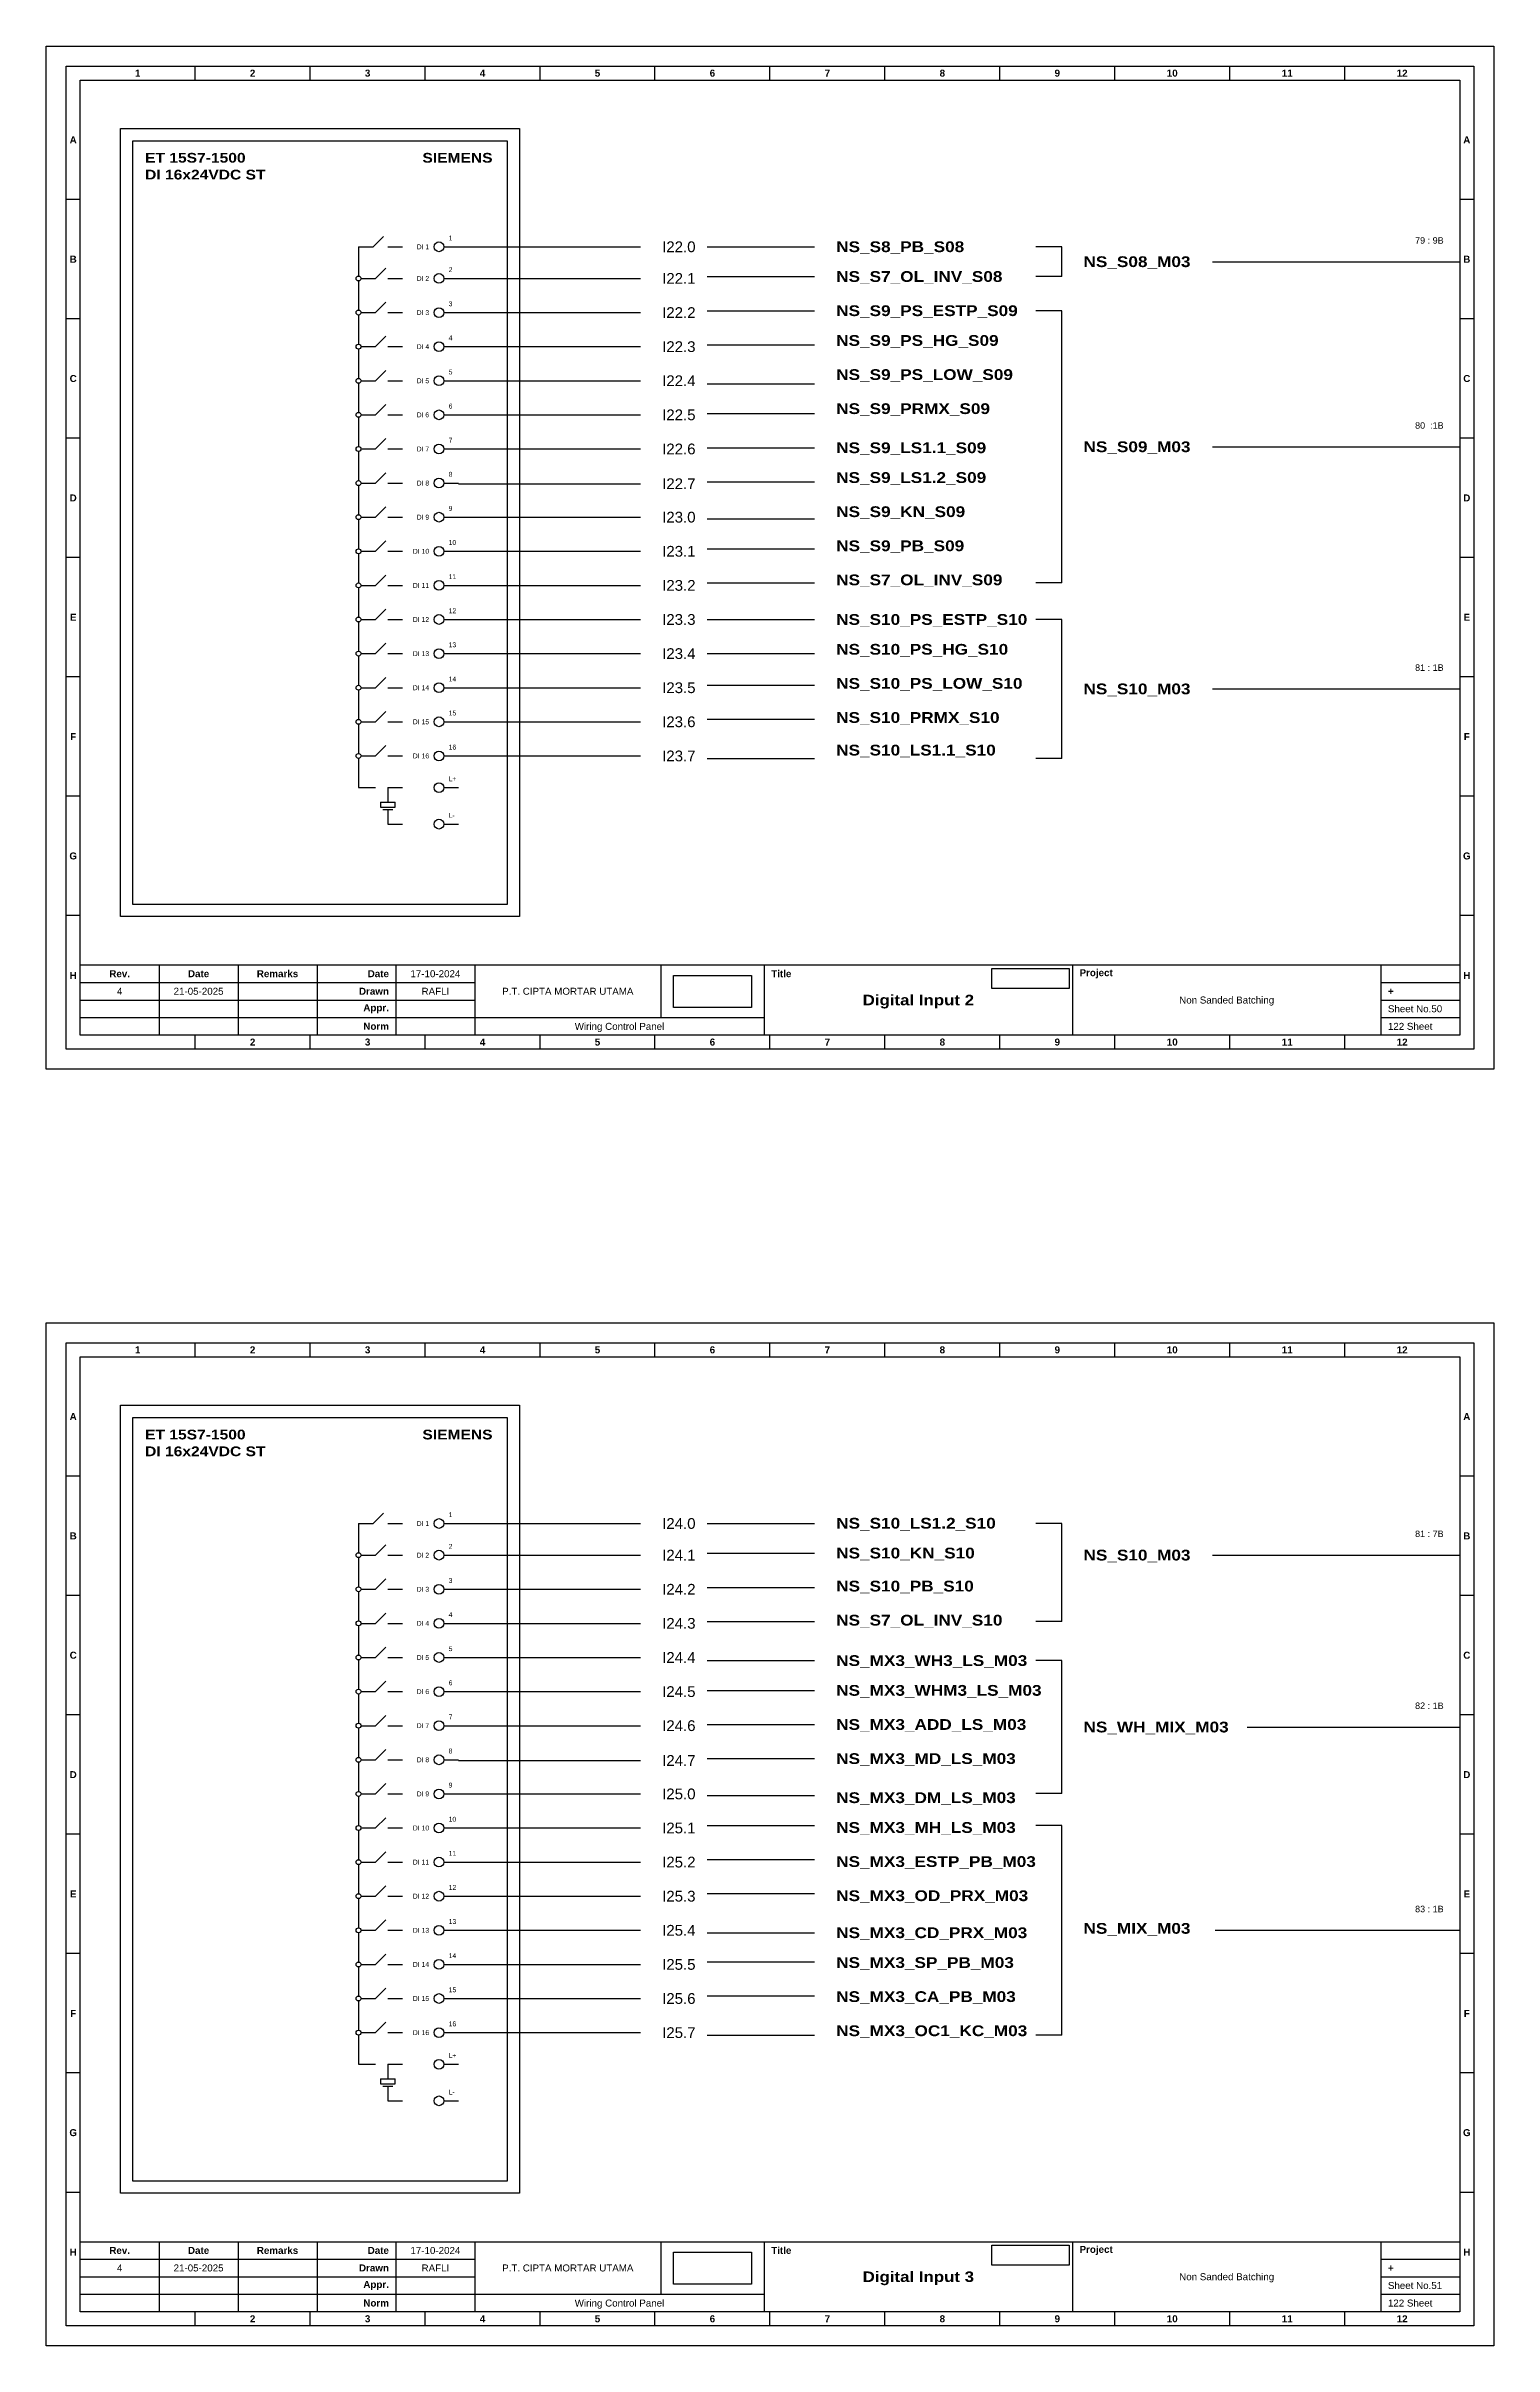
# Model space of a CAD drawing. Header units: centimetres. Extents: x 960 to 2473, y 652 to 2370.
# Drawn here: x 960.8 to 1230.1, y 1602.8 to 2030.8 of the extents above; entities that cross this region are included whole.
import ezdxf
from ezdxf.enums import TextEntityAlignment as Align

# ---------------------------------------------------------------- set-up
doc = ezdxf.new("R2010")
doc.units = ezdxf.units.CM
doc.header["$MEASUREMENT"] = 0
doc.styles.add('Bold', font='ariblk.ttf', dxfattribs={"height": 25.4})
doc.styles.get("Standard").update_dxf_attribs({"font": 'arial.ttf'})
picture_1 = doc.add_image_def('image1.png', size_in_pixel=(2048, 847))
picture_2 = doc.add_image_def('image2.png', size_in_pixel=(2092, 542))

# ---------------------------------------------------------------- blocks, each defined once
blk = doc.blocks.new('KOP MU PROJECT')
at = {"color": 6, "ltscale": 50}
for p, q in [((27.74, 184.05), (27.74, 186.66)), ((49.13, 184.05), (49.13, 186.66)), ((70.51, 184.05), (70.51, 186.66)), ((91.89, 184.05), (91.89, 186.66)), ((113.27, 184.05), (113.27, 186.66)), ((134.66, 184.05), (134.66, 186.66)), ((156.04, 184.05), (156.04, 186.66)), ((177.42, 184.05), (177.42, 186.66)), ((198.8, 184.05), (198.8, 186.66)), ((220.19, 184.05), (220.19, 186.66)), ((241.57, 184.05), (241.57, 186.66)), ((6.36, 161.84), (3.75, 161.84)), ((265.59, 161.84), (262.98, 161.84)), ((6.36, 139.63), (3.75, 139.63)), ((265.59, 139.63), (262.98, 139.63)), ((6.36, 117.42), (3.75, 117.42)), ((265.59, 117.42), (262.98, 117.42)), ((6.36, 95.22), (3.75, 95.22)), ((265.59, 95.22), (262.98, 95.22)), ((6.36, 73.01), (3.75, 73.01)), ((265.59, 73.01), (262.98, 73.01)), ((6.36, 50.8), (3.75, 50.8)), ((265.59, 50.8), (262.98, 50.8)), ((6.36, 28.59), (3.75, 28.59)), ((265.59, 28.59), (262.98, 28.59)), ((27.74, 3.75), (27.74, 6.36)), ((49.13, 3.75), (49.13, 6.36)), ((70.51, 3.75), (70.51, 6.36)), ((91.89, 3.75), (91.89, 6.36)), ((113.27, 3.75), (113.27, 6.36)), ((134.66, 3.75), (134.66, 6.36)), ((156.04, 3.75), (156.04, 6.36)), ((177.42, 3.75), (177.42, 6.36)), ((198.8, 3.75), (198.8, 6.36)), ((220.19, 3.75), (220.19, 6.36)), ((241.57, 3.75), (241.57, 6.36))]:
    blk.add_line(p, q, dxfattribs=at)
at = {"ltscale": 50}
for p, q in [((6.36, 19.41), (262.98, 19.41)), ((21.04, 19.41), (21.04, 6.36)), ((35.72, 19.41), (35.72, 6.36)), ((50.41, 19.41), (50.41, 6.36)), ((65.09, 19.41), (65.09, 6.36)), ((79.77, 19.41), (79.77, 6.36)), ((114.35, 19.41), (114.35, 9.62)), ((133.6, 19.41), (133.6, 6.36)), ((190.95, 19.41), (190.95, 6.36)), ((248.3, 19.41), (248.3, 6.36)), ((6.36, 16.15), (79.77, 16.15)), ((6.36, 12.89), (79.77, 12.89)), ((248.3, 16.15), (262.98, 16.15)), ((248.3, 12.89), (262.98, 12.89)), ((6.36, 9.62), (133.6, 9.62)), ((248.3, 9.62), (262.98, 9.62))]:
    blk.add_line(p, q, dxfattribs=at)
at = {"color": 1, "ltscale": 50}
blk.add_lwpolyline([(269.34, 0), (0, 0), (0, 190.41), (269.34, 190.41)], close=True, dxfattribs=at)
at = {"color": 6, "ltscale": 50}
for points in [[(265.59, 3.75), (3.75, 3.75), (3.75, 186.66), (265.59, 186.66)], [(262.98, 6.36), (6.36, 6.36), (6.36, 184.05), (262.98, 184.05)]]:
    blk.add_lwpolyline(points, close=True, dxfattribs=at)
at = {"ltscale": 50, "char_height": 1.305, "attachment_point": 4}
for s, width, heights, insert in [('\\pxqc;{\\fArial|b1|i0|c0|p34;1}', 21.3825, [2.51], (6.36, 185.36)), ('\\pxqc;{\\fArial|b1|i0|c0|p34;2}', 21.3825, [2.51], (27.74, 185.36)), ('\\pxqc;{\\fArial|b1|i0|c0|p34;3}', 21.3825, [2.51], (49.13, 185.36)), ('\\pxqc;{\\fArial|b1|i0|c0|p34;4}', 21.3825, [2.51], (70.51, 185.36)), ('\\pxqc;{\\fArial|b1|i0|c0|p34;5}', 21.3825, [2.51], (91.89, 185.36)), ('\\pxqc;{\\fArial|b1|i0|c0|p34;6}', 21.3825, [2.51], (113.27, 185.36)), ('\\pxqc;{\\fArial|b1|i0|c0|p34;7}', 21.3825, [2.51], (134.66, 185.36)), ('\\pxqc;{\\fArial|b1|i0|c0|p34;8}', 21.3825, [2.51], (156.04, 185.36)), ('\\pxqc;{\\fArial|b1|i0|c0|p34;9}', 21.3825, [2.51], (177.42, 185.36)), ('\\pxqc;{\\fArial|b1|i0|c0|p34;10}', 21.3825, [2.51], (198.8, 185.36)), ('\\pxqc;{\\fArial|b1|i0|c0|p34;11}', 21.3825, [2.51], (220.19, 185.36)), ('\\pxqc;{\\fArial|b1|i0|c0|p34;12}', 21.3825, [2.51], (241.57, 185.36)), ('\\pxqc;{\\fArial|b1|i0|c0|p34;A}', 2.61, [2.51], (3.75, 172.95)), ('\\pxqc;{\\fArial|b1|i0|c0|p34;A}', 2.61, [2.51], (262.98, 172.95)), ('\\pxqc;{\\fArial|b1|i0|c0|p34;B}', 2.61, [2.51], (3.75, 150.74)), ('\\pxqc;{\\fArial|b1|i0|c0|p34;B}', 2.61, [2.51], (262.98, 150.74)), ('\\pxqc;{\\fArial|b1|i0|c0|p34;C}', 2.61, [2.51], (3.75, 128.53)), ('\\pxqc;{\\fArial|b1|i0|c0|p34;C}', 2.61, [2.51], (262.98, 128.53)), ('\\pxqc;{\\fArial|b1|i0|c0|p34;D}', 2.61, [2.51], (3.75, 106.32)), ('\\pxqc;{\\fArial|b1|i0|c0|p34;D}', 2.61, [2.51], (262.98, 106.32)), ('\\pxqc;{\\fArial|b1|i0|c0|p34;E}', 2.61, [2.51], (3.75, 84.11)), ('\\pxqc;{\\fArial|b1|i0|c0|p34;E}', 2.61, [2.51], (262.98, 84.11)), ('\\pxqc;{\\fArial|b1|i0|c0|p34;F}', 2.61, [2.51], (3.75, 61.9)), ('\\pxqc;{\\fArial|b1|i0|c0|p34;F}', 2.61, [2.51], (262.98, 61.9)), ('\\pxqc;{\\fArial|b1|i0|c0|p34;G}', 2.61, [2.51], (3.75, 39.69)), ('\\pxqc;{\\fArial|b1|i0|c0|p34;G}', 2.61, [2.51], (262.98, 39.69)), ('\\pxqc;{\\fArial|b1|i0|c0|p34;H}', 2.61, [2.51], (3.75, 17.47)), ('\\pxqc;{\\fArial|b1|i0|c0|p34;Rev.}', 14.6811, [2.88], (6.36, 17.78)), ('\\pxqc;{\\fArial|b1|i0|c0|p34;Date}', 14.6811, [2.88], (21.04, 17.78)), ('\\pxqc;{\\fArial|b1|i0|c0|p34;Remarks}', 14.6811, [2.88], (35.72, 17.78)), ('\\pxqr;{\\fArial|b1|i0|c0|p34;Date}', 13.3761, [2.88], (50.41, 17.78)), ('\\pxql;{\\fArial|b1|i0|c0|p34;Title}', 50.2419, [2.88], (134.9, 17.78)), ('\\pxql;{\\fArial|b1|i0|c0|p34;Project}', 50.2419, [2.88], (192.25, 17.78)), ('\\pxqc;{\\fArial|b1|i0|c0|p34;H}', 2.61, [2.51], (262.98, 17.47)), ('\\pxqr;{\\fArial|b1|i0|c0|p34;Drawn}', 13.3761, [2.88], (50.41, 14.52)), ('\\pxql;{\\fArial|b1|i0|c0|p34;+}', 14.6811, [2.88], (249.61, 14.52)), ('\\pxqr;{\\fArial|b1|i0|c0|p34;Appr.}', 13.3761, [2.88], (50.41, 11.26)), ('\\pxqr;{\\fArial|b1|i0|c0|p34;Norm}', 13.3761, [2.88], (50.41, 7.99)), ('\\pxqc;{\\fArial|b1|i0|c0|p34;2}', 21.3825, [2.51], (27.74, 5.06)), ('\\pxqc;{\\fArial|b1|i0|c0|p34;3}', 21.3825, [2.51], (49.13, 5.06)), ('\\pxqc;{\\fArial|b1|i0|c0|p34;4}', 21.3825, [2.51], (70.51, 5.06)), ('\\pxqc;{\\fArial|b1|i0|c0|p34;5}', 21.3825, [2.51], (91.89, 5.06)), ('\\pxqc;{\\fArial|b1|i0|c0|p34;6}', 21.3825, [2.51], (113.27, 5.06)), ('\\pxqc;{\\fArial|b1|i0|c0|p34;7}', 21.3825, [2.51], (134.66, 5.06)), ('\\pxqc;{\\fArial|b1|i0|c0|p34;8}', 21.3825, [2.51], (156.04, 5.06)), ('\\pxqc;{\\fArial|b1|i0|c0|p34;9}', 21.3825, [2.51], (177.42, 5.06)), ('\\pxqc;{\\fArial|b1|i0|c0|p34;10}', 21.3825, [2.51], (198.8, 5.06)), ('\\pxqc;{\\fArial|b1|i0|c0|p34;11}', 21.3825, [2.51], (220.19, 5.06)), ('\\pxqc;{\\fArial|b1|i0|c0|p34;12}', 21.3825, [2.51], (241.57, 5.06))]:
    blk.add_mtext_dynamic_manual_height_columns(s, width=width, gutter_width=0.0326, heights=heights, dxfattribs=dict(at, insert=insert))
at = {"ltscale": 50}
for tag, p in [('DATECREATED', (72.43, 17.78)), ('REV', (13.7, 14.52)), ('REVDATE', (28.38, 14.52)), ('REMARKS', (43.06, 14.52)), ('DRAWN', (72.43, 14.52)), ('COMPANY', (97.06, 14.52)), ('PROJECT', (219.62, 12.89)), ('NORM', (72.43, 7.99)), ('APPR', (72.43, 11.26)), ('DRAWINGCATEGORY', (106.68, 7.99)), ('DESCRIPTION', (162.27, 10.03))]:
    blk.add_attdef(tag, text='', height=1.3, dxfattribs=at).set_placement(p, align=Align.MIDDLE_CENTER)
at = {"ltscale": 50, "style": 'Bold'}
blk.add_attdef('TITLE', text='', height=1.96, dxfattribs=at).set_placement((162.27, 12.89), align=Align.MIDDLE_CENTER)
at = {"ltscale": 50}
for tag, p in [('TOTALSHEET', (249.61, 7.99)), ('SHEETNUMBER', (249.61, 11.26))]:
    blk.add_attdef(tag, text='', height=1.3, dxfattribs=at).set_placement(p, align=Align.MIDDLE_LEFT)
image = blk.add_image(picture_1, insert=(116.72, 11.48), size_in_units=(14.5, 6), dxfattribs=at)
image.dxf.flags = 15
image = blk.add_image(picture_2, insert=(175.94, 15.04), size_in_units=(14.36, 3.72), dxfattribs=at)
image.dxf.flags = 15

msp = doc.modelspace()

# ---------------------------------------------------------------- linework, layer by layer
at = {"ltscale": 50}
for p, q in [((1021.62, 1993.39), (1023.54, 1995.32)), ((1018.9, 1993.39), (1021.62, 1993.39)), ((1018.9, 1993.39), (1018.9, 1987.95)), ((1024.34, 1993.39), (1027.06, 1993.39)), ((1018.9, 1987.05), (1018.9, 1981.61)), ((1019.35, 1987.5), (1022.07, 1987.5)), ((1022.07, 1987.5), (1024, 1989.42)), ((1024.34, 1987.5), (1027.06, 1987.5)), ((1022.07, 1981.15), (1024, 1983.08)), ((1018.9, 1980.7), (1018.9, 1975.26)), ((1019.35, 1981.15), (1022.07, 1981.15)), ((1024.34, 1981.15), (1027.06, 1981.15)), ((1018.9, 1974.35), (1018.9, 1968.92)), ((1019.35, 1974.81), (1022.07, 1974.81)), ((1022.07, 1974.81), (1024, 1976.73)), ((1024.34, 1974.81), (1027.06, 1974.81)), ((1022.07, 1968.46), (1024, 1970.39)), ((1018.9, 1968.01), (1018.9, 1962.57)), ((1019.35, 1968.46), (1022.07, 1968.46)), ((1024.34, 1968.46), (1027.06, 1968.46)), ((1018.9, 1961.66), (1018.9, 1956.22)), ((1019.35, 1962.12), (1022.07, 1962.12)), ((1022.07, 1962.12), (1024, 1964.04)), ((1024.34, 1962.12), (1027.06, 1962.12)), ((1022.07, 1955.77), (1024, 1957.69)), ((1018.9, 1955.32), (1018.9, 1949.88)), ((1019.35, 1955.77), (1022.07, 1955.77)), ((1024.34, 1955.77), (1027.06, 1955.77)), ((1018.9, 1948.97), (1018.9, 1943.53)), ((1019.35, 1949.42), (1022.07, 1949.42)), ((1022.07, 1949.42), (1024, 1951.35)), ((1024.34, 1949.42), (1027.06, 1949.42)), ((1019.35, 1943.08), (1022.07, 1943.08)), ((1022.07, 1943.08), (1024, 1945)), ((1024.34, 1943.08), (1027.06, 1943.08)), ((1018.9, 1942.62), (1018.9, 1937.18)), ((1018.9, 1936.28), (1018.9, 1930.84)), ((1019.35, 1936.73), (1022.07, 1936.73)), ((1022.07, 1936.73), (1024, 1938.65)), ((1024.34, 1936.73), (1027.06, 1936.73)), ((1019.35, 1930.38), (1022.07, 1930.38)), ((1022.07, 1930.38), (1024, 1932.31)), ((1024.34, 1930.38), (1027.06, 1930.38)), ((1018.9, 1929.93), (1018.9, 1924.49)), ((1022.07, 1924.04), (1024, 1925.96)), ((1018.9, 1923.58), (1018.9, 1918.14)), ((1019.35, 1924.04), (1022.07, 1924.04)), ((1024.34, 1924.04), (1027.06, 1924.04)), ((1019.35, 1917.69), (1022.07, 1917.69)), ((1022.07, 1917.69), (1024, 1919.61)), ((1024.34, 1917.69), (1027.06, 1917.69)), ((1018.9, 1917.24), (1018.9, 1911.8)), ((1022.07, 1911.34), (1024, 1913.27)), ((1018.9, 1910.89), (1018.9, 1905.45)), ((1019.35, 1911.34), (1022.07, 1911.34)), ((1024.34, 1911.34), (1027.06, 1911.34)), ((1018.9, 1904.55), (1018.9, 1899.11)), ((1019.35, 1905), (1022.07, 1905)), ((1022.07, 1905), (1024, 1906.92)), ((1024.34, 1905), (1027.06, 1905)), ((1022.07, 1898.65), (1024, 1900.58)), ((1018.9, 1898.2), (1018.9, 1892.76)), ((1019.35, 1898.65), (1022.07, 1898.65)), ((1024.34, 1898.65), (1027.06, 1898.65)), ((1018.9, 1892.76), (1022.07, 1892.76)), ((1024.34, 1892.76), (1027.06, 1892.76)), ((1024.34, 1892.76), (1024.34, 1890.04)), ((1022.98, 1890.04), (1025.7, 1890.04)), ((1022.98, 1890.04), (1022.98, 1889.14)), ((1022.98, 1889.14), (1025.7, 1889.14)), ((1023.43, 1888.68), (1025.25, 1888.68)), ((1024.34, 1888.68), (1024.34, 1885.96)), ((1025.7, 1889.14), (1025.7, 1890.04)), ((1024.34, 1885.96), (1027.06, 1885.96)), ((1018.9, 1755.82), (1021.62, 1755.82)), ((1018.9, 1755.82), (1018.9, 1750.38)), ((1021.62, 1755.82), (1023.54, 1757.74)), ((1024.34, 1755.82), (1027.06, 1755.82)), ((1022.07, 1749.93), (1024, 1751.85)), ((1018.9, 1749.48), (1018.9, 1744.04)), ((1019.35, 1749.93), (1022.07, 1749.93)), ((1024.34, 1749.93), (1027.06, 1749.93)), ((1018.9, 1743.13), (1018.9, 1737.69)), ((1019.35, 1743.58), (1022.07, 1743.58)), ((1022.07, 1743.58), (1024, 1745.51)), ((1024.34, 1743.58), (1027.06, 1743.58)), ((1022.07, 1737.24), (1024, 1739.16)), ((1018.9, 1736.78), (1018.9, 1731.34)), ((1019.35, 1737.24), (1022.07, 1737.24)), ((1024.34, 1737.24), (1027.06, 1737.24)), ((1018.9, 1730.44), (1018.9, 1725)), ((1019.35, 1730.89), (1022.07, 1730.89)), ((1022.07, 1730.89), (1024, 1732.81)), ((1024.34, 1730.89), (1027.06, 1730.89)), ((1022.07, 1724.54), (1024, 1726.47)), ((1018.9, 1724.09), (1018.9, 1718.65)), ((1019.35, 1724.54), (1022.07, 1724.54)), ((1024.34, 1724.54), (1027.06, 1724.54)), ((1018.9, 1717.74), (1018.9, 1712.3)), ((1019.35, 1718.2), (1022.07, 1718.2)), ((1022.07, 1718.2), (1024, 1720.12)), ((1024.34, 1718.2), (1027.06, 1718.2)), ((1022.07, 1711.85), (1024, 1713.77)), ((1018.9, 1711.4), (1018.9, 1705.96)), ((1019.35, 1711.85), (1022.07, 1711.85)), ((1024.34, 1711.85), (1027.06, 1711.85)), ((1018.9, 1705.05), (1018.9, 1699.61)), ((1019.35, 1705.5), (1022.07, 1705.5)), ((1022.07, 1705.5), (1024, 1707.43)), ((1024.34, 1705.5), (1027.06, 1705.5)), ((1019.35, 1699.16), (1022.07, 1699.16)), ((1022.07, 1699.16), (1024, 1701.08)), ((1024.34, 1699.16), (1027.06, 1699.16)), ((1018.9, 1698.7), (1018.9, 1693.27)), ((1018.9, 1692.36), (1018.9, 1686.92)), ((1019.35, 1692.81), (1022.07, 1692.81)), ((1022.07, 1692.81), (1024, 1694.73)), ((1024.34, 1692.81), (1027.06, 1692.81)), ((1019.35, 1686.47), (1022.07, 1686.47)), ((1022.07, 1686.47), (1024, 1688.39)), ((1024.34, 1686.47), (1027.06, 1686.47)), ((1018.9, 1686.01), (1018.9, 1680.57)), ((1022.07, 1680.12), (1024, 1682.04)), ((1018.9, 1679.67), (1018.9, 1674.23)), ((1019.35, 1680.12), (1022.07, 1680.12)), ((1024.34, 1680.12), (1027.06, 1680.12)), ((1019.35, 1673.77), (1022.07, 1673.77)), ((1022.07, 1673.77), (1024, 1675.7)), ((1024.34, 1673.77), (1027.06, 1673.77)), ((1018.9, 1673.32), (1018.9, 1667.88)), ((1022.07, 1667.43), (1024, 1669.35)), ((1018.9, 1666.97), (1018.9, 1661.53)), ((1019.35, 1667.43), (1022.07, 1667.43)), ((1024.34, 1667.43), (1027.06, 1667.43)), ((1018.9, 1660.63), (1018.9, 1655.19)), ((1019.35, 1661.08), (1022.07, 1661.08)), ((1022.07, 1661.08), (1024, 1663)), ((1024.34, 1661.08), (1027.06, 1661.08)), ((1018.9, 1655.19), (1022.07, 1655.19)), ((1022.98, 1652.47), (1025.7, 1652.47)), ((1022.98, 1652.47), (1022.98, 1651.57)), ((1024.34, 1655.19), (1027.06, 1655.19)), ((1024.34, 1655.19), (1024.34, 1652.47)), ((1025.7, 1651.57), (1025.7, 1652.47)), ((1022.98, 1651.57), (1025.7, 1651.57)), ((1023.43, 1651.11), (1025.25, 1651.11)), ((1024.34, 1651.11), (1024.34, 1648.39)), ((1024.34, 1648.39), (1027.06, 1648.39))]:
    msp.add_line(p, q, dxfattribs=at)
at = {"color": 6, "ltscale": 50}
for p, q in [((1034.75, 1993.39), (1037.47, 1993.39)), ((1034.75, 1987.5), (1037.47, 1987.5)), ((1034.75, 1981.15), (1037.47, 1981.15)), ((1034.75, 1974.81), (1037.47, 1974.81)), ((1034.75, 1968.46), (1037.47, 1968.46)), ((1034.75, 1962.12), (1037.47, 1962.12)), ((1034.75, 1955.77), (1037.47, 1955.77)), ((1034.75, 1949.42), (1037.47, 1949.42)), ((1034.75, 1943.08), (1037.47, 1943.08)), ((1034.75, 1936.73), (1037.47, 1936.73)), ((1034.75, 1930.38), (1037.47, 1930.38)), ((1034.75, 1924.04), (1037.47, 1924.04)), ((1034.75, 1917.69), (1037.47, 1917.69)), ((1034.75, 1911.34), (1037.47, 1911.34)), ((1034.75, 1905), (1037.47, 1905)), ((1034.75, 1898.65), (1037.47, 1898.65)), ((1034.75, 1892.76), (1037.47, 1892.76)), ((1034.75, 1885.96), (1037.47, 1885.96)), ((1034.75, 1755.82), (1037.47, 1755.82)), ((1034.75, 1749.93), (1037.47, 1749.93)), ((1034.75, 1743.58), (1037.47, 1743.58)), ((1034.75, 1737.24), (1037.47, 1737.24)), ((1034.75, 1730.89), (1037.47, 1730.89)), ((1034.75, 1724.54), (1037.47, 1724.54)), ((1034.75, 1718.2), (1037.47, 1718.2)), ((1034.75, 1711.85), (1037.47, 1711.85)), ((1034.75, 1705.5), (1037.47, 1705.5)), ((1034.75, 1699.16), (1037.47, 1699.16)), ((1034.75, 1692.81), (1037.47, 1692.81)), ((1034.75, 1686.47), (1037.47, 1686.47)), ((1034.75, 1680.12), (1037.47, 1680.12)), ((1034.75, 1673.77), (1037.47, 1673.77)), ((1034.75, 1667.43), (1037.47, 1667.43)), ((1034.75, 1661.08), (1037.47, 1661.08)), ((1034.75, 1655.19), (1037.47, 1655.19)), ((1034.75, 1648.39), (1037.47, 1648.39))]:
    msp.add_line(p, q, dxfattribs=at)
at = {"color": 146, "ltscale": 50, "true_color": 0x105689}
for p, q in [((1037.47, 1993.39), (1071.37, 1993.39)), ((1083.74, 1993.39), (1103.74, 1993.39)), ((1149.74, 1993.39), (1144.87, 1993.39)), ((1149.74, 1987.85), (1149.74, 1993.39)), ((1177.74, 1990.62), (1223.74, 1990.62)), ((1037.47, 1987.5), (1071.37, 1987.5)), ((1083.74, 1987.85), (1103.74, 1987.85)), ((1149.74, 1987.85), (1144.87, 1987.85)), ((1037.47, 1981.15), (1071.37, 1981.15)), ((1083.74, 1981.5), (1103.74, 1981.5)), ((1149.74, 1981.5), (1144.87, 1981.5)), ((1149.74, 1930.86), (1149.74, 1981.5)), ((1037.47, 1974.81), (1071.37, 1974.81)), ((1083.74, 1975.16), (1103.74, 1975.16)), ((1037.47, 1968.46), (1071.37, 1968.46)), ((1083.74, 1967.88), (1103.74, 1967.88)), ((1037.47, 1962.12), (1071.37, 1962.12)), ((1083.74, 1962.34), (1103.74, 1962.34)), ((1083.74, 1955.99), (1103.74, 1955.99)), ((1177.74, 1956.18), (1223.74, 1956.18)), ((1037.47, 1955.77), (1071.37, 1955.77)), ((1037.47, 1949.3), (1071.37, 1949.3)), ((1083.74, 1949.65), (1103.74, 1949.65)), ((1037.47, 1943.08), (1071.37, 1943.08)), ((1083.74, 1942.75), (1103.74, 1942.75)), ((1037.47, 1936.73), (1071.37, 1936.73)), ((1083.74, 1937.21), (1103.74, 1937.21)), ((1037.47, 1930.38), (1071.37, 1930.38)), ((1083.74, 1930.86), (1103.74, 1930.86)), ((1149.74, 1930.86), (1144.87, 1930.86)), ((1037.47, 1924.04), (1071.37, 1924.04)), ((1083.74, 1924.04), (1103.74, 1924.04)), ((1149.74, 1924.04), (1144.87, 1924.04)), ((1149.74, 1898.2), (1149.74, 1924.04)), ((1037.47, 1917.69), (1071.37, 1917.69)), ((1083.74, 1917.69), (1103.74, 1917.69)), ((1037.47, 1911.34), (1071.37, 1911.34)), ((1083.74, 1911.82), (1103.74, 1911.82)), ((1177.74, 1911.12), (1223.74, 1911.12)), ((1037.47, 1905), (1071.37, 1905)), ((1083.74, 1905.47), (1103.74, 1905.47)), ((1037.47, 1898.65), (1071.37, 1898.65)), ((1083.74, 1898.2), (1103.74, 1898.2)), ((1149.74, 1898.2), (1144.87, 1898.2)), ((1037.47, 1755.82), (1071.37, 1755.82)), ((1083.74, 1755.82), (1103.74, 1755.82)), ((1149.74, 1755.82), (1144.87, 1755.82)), ((1149.74, 1737.59), (1149.74, 1755.82)), ((1037.47, 1749.93), (1071.37, 1749.93)), ((1083.74, 1750.28), (1103.74, 1750.28)), ((1177.74, 1749.94), (1223.74, 1749.94)), ((1037.47, 1743.58), (1071.37, 1743.58)), ((1083.74, 1743.93), (1103.74, 1743.93)), ((1037.47, 1737.24), (1071.37, 1737.24)), ((1083.74, 1737.59), (1103.74, 1737.59)), ((1149.74, 1737.59), (1144.87, 1737.59)), ((1037.47, 1730.89), (1071.37, 1730.89)), ((1083.74, 1730.31), (1103.74, 1730.31)), ((1149.74, 1730.31), (1144.87, 1730.31)), ((1149.74, 1705.6), (1149.74, 1730.31)), ((1037.47, 1724.54), (1071.37, 1724.54)), ((1083.74, 1724.77), (1103.74, 1724.77)), ((1037.47, 1718.2), (1071.37, 1718.2)), ((1083.74, 1718.42), (1103.74, 1718.42)), ((1184.22, 1717.95), (1223.74, 1717.95)), ((1083.74, 1712.07), (1103.74, 1712.07)), ((1037.47, 1711.72), (1071.37, 1711.72)), ((1037.47, 1705.5), (1071.37, 1705.5)), ((1083.74, 1705.18), (1103.74, 1705.18)), ((1149.74, 1705.6), (1144.87, 1705.6)), ((1037.47, 1699.16), (1071.37, 1699.16)), ((1083.74, 1699.63), (1103.74, 1699.63)), ((1149.74, 1699.63), (1144.87, 1699.63)), ((1149.74, 1660.63), (1149.74, 1699.63)), ((1037.47, 1692.81), (1071.37, 1692.81)), ((1083.74, 1693.29), (1103.74, 1693.29)), ((1037.47, 1686.47), (1071.37, 1686.47)), ((1083.74, 1686.94), (1103.74, 1686.94)), ((1037.47, 1680.12), (1071.37, 1680.12)), ((1083.74, 1679.67), (1103.74, 1679.67)), ((1178.25, 1680.13), (1223.74, 1680.13)), ((1037.47, 1673.77), (1071.37, 1673.77)), ((1083.74, 1674.25), (1103.74, 1674.25)), ((1037.47, 1667.43), (1071.37, 1667.43)), ((1083.74, 1667.9), (1103.74, 1667.9)), ((1037.47, 1661.08), (1071.37, 1661.08)), ((1083.74, 1660.63), (1103.74, 1660.63)), ((1149.74, 1660.63), (1144.87, 1660.63))]:
    msp.add_line(p, q, dxfattribs=at)
at = {"ltscale": 50}
for points in [[(974.62, 2015.39), (1048.81, 2015.39), (1048.81, 1868.76), (974.62, 1868.76)], [(974.62, 1777.82), (1048.81, 1777.82), (1048.81, 1631.18), (974.62, 1631.18)]]:
    msp.add_lwpolyline(points, close=True, dxfattribs=at)
at = {"color": 6, "linetype": 'Continuous', "ltscale": 50}
msp.add_lwpolyline([(976.89, 2013.12), (1046.54, 2013.12), (1046.54, 1871.02), (976.89, 1871.02)], close=True, dxfattribs=at)
at = {"color": 6, "ltscale": 50}
msp.add_lwpolyline([(976.89, 1775.55), (1046.54, 1775.55), (1046.54, 1633.45), (976.89, 1633.45)], close=True, dxfattribs=at)
at = {"color": 6, "ltscale": 500}
for centre in [(1033.85, 1993.39), (1033.85, 1987.5), (1033.85, 1981.15), (1033.85, 1974.81), (1033.85, 1968.46), (1033.85, 1962.12), (1033.85, 1955.77), (1033.85, 1949.42), (1033.85, 1943.08), (1033.85, 1936.73), (1033.85, 1930.38), (1033.85, 1924.04), (1033.85, 1917.69), (1033.85, 1911.34), (1033.85, 1905), (1033.85, 1898.65), (1033.85, 1892.76), (1033.85, 1885.96), (1033.85, 1755.82), (1033.85, 1749.93), (1033.85, 1743.58), (1033.85, 1737.24), (1033.85, 1730.89), (1033.85, 1724.54), (1033.85, 1718.2), (1033.85, 1711.85), (1033.85, 1705.5), (1033.85, 1699.16), (1033.85, 1692.81), (1033.85, 1686.47), (1033.85, 1680.12), (1033.85, 1673.77), (1033.85, 1667.43), (1033.85, 1661.08), (1033.85, 1655.19), (1033.85, 1648.39)]:
    msp.add_circle(centre, 0.907, dxfattribs=at)
at = {"ltscale": 500}
for centre in [(1018.9, 1987.5), (1018.9, 1981.15), (1018.9, 1974.81), (1018.9, 1968.46), (1018.9, 1962.12), (1018.9, 1955.77), (1018.9, 1949.42), (1018.9, 1943.08), (1018.9, 1936.73), (1018.9, 1930.38), (1018.9, 1924.04), (1018.9, 1917.69), (1018.9, 1911.34), (1018.9, 1905), (1018.9, 1898.65), (1018.9, 1749.93), (1018.9, 1743.58), (1018.9, 1737.24), (1018.9, 1730.89), (1018.9, 1724.54), (1018.9, 1718.2), (1018.9, 1711.85), (1018.9, 1705.5), (1018.9, 1699.16), (1018.9, 1692.81), (1018.9, 1686.47), (1018.9, 1680.12), (1018.9, 1673.77), (1018.9, 1667.43), (1018.9, 1661.08)]:
    msp.add_circle(centre, 0.453, dxfattribs=at)

# ---------------------------------------------------------------- block references
for p, values in [((960.76, 1840.34), {'TITLE': 'Digital Input 2', 'PROJECT': 'Non Sanded Batching', 'COMPANY': 'P.T. CIPTA MORTAR UTAMA', 'DRAWINGCATEGORY': 'Wiring Control Panel', 'DRAWN': 'RAFLI', 'DATECREATED': '17-10-2024', 'REVDATE': '21-05-2025', 'REV': '4', 'SHEETNUMBER': 'Sheet No.50', 'TOTALSHEET': '122 Sheet'}), ((960.76, 1602.77), {'TITLE': 'Digital Input 3', 'PROJECT': 'Non Sanded Batching', 'COMPANY': 'P.T. CIPTA MORTAR UTAMA', 'DRAWINGCATEGORY': 'Wiring Control Panel', 'DRAWN': 'RAFLI', 'DATECREATED': '17-10-2024', 'REVDATE': '21-05-2025', 'REV': '4', 'SHEETNUMBER': 'Sheet No.51', 'TOTALSHEET': '122 Sheet'})]:
    msp.add_blockref('KOP MU PROJECT', p).add_auto_attribs(values)

# ---------------------------------------------------------------- texts
at = {"ltscale": 500, "style": 'Bold'}
for s, p in [('ET 15S7-1500', (979.19, 2010.86)), ('DI 16x24VDC ST', (979.19, 2007.73)), ('ET 15S7-1500', (979.19, 1773.28)), ('DI 16x24VDC ST', (979.19, 1770.16))]:
    msp.add_text(s, height=1.8132, dxfattribs=at).set_placement(p, align=Align.TOP_LEFT)
for p in [(1043.82, 2010.86), (1043.82, 1773.28)]:
    msp.add_text('SIEMENS', height=1.813, dxfattribs=at).set_placement(p, align=Align.TOP_RIGHT)
at = {"ltscale": 500}
for s, p in [('1', (1035.66, 1994.3)), ('2', (1035.66, 1988.41)), ('3', (1035.66, 1982.06)), ('4', (1035.66, 1975.71)), ('5', (1035.66, 1969.37)), ('6', (1035.66, 1963.02)), ('7', (1035.66, 1956.68)), ('8', (1035.66, 1950.33)), ('9', (1035.66, 1943.98)), ('10', (1035.66, 1937.64)), ('11', (1035.66, 1931.29)), ('12', (1035.66, 1924.94)), ('13', (1035.66, 1918.6)), ('14', (1035.66, 1912.25)), ('15', (1035.66, 1905.91)), ('16', (1035.66, 1899.56)), ('L+', (1035.66, 1893.67)), ('L-', (1035.66, 1886.87)), ('1', (1035.66, 1756.73)), ('2', (1035.66, 1750.84)), ('3', (1035.66, 1744.49)), ('4', (1035.66, 1738.14)), ('5', (1035.66, 1731.8)), ('6', (1035.66, 1725.45)), ('7', (1035.66, 1719.1)), ('8', (1035.66, 1712.76)), ('9', (1035.66, 1706.41)), ('10', (1035.66, 1700.06)), ('11', (1035.66, 1693.72)), ('12', (1035.66, 1687.37)), ('13', (1035.66, 1681.03)), ('14', (1035.66, 1674.68)), ('15', (1035.66, 1668.33)), ('16', (1035.66, 1661.99)), ('L+', (1035.66, 1656.09)), ('L-', (1035.66, 1649.29))]:
    msp.add_text(s, height=0.907, dxfattribs=at).set_placement(p, align=Align.BOTTOM_LEFT)
for s, p in [('I22.0', (1075.37, 1993.39)), ('I22.1', (1075.37, 1987.5)), ('I22.2', (1075.37, 1981.15)), ('I22.3', (1075.37, 1974.81)), ('I22.4', (1075.37, 1968.46)), ('I22.5', (1075.37, 1962.12)), ('I22.6', (1075.37, 1955.77)), ('I22.7', (1075.37, 1949.3)), ('I23.0', (1075.37, 1943.08)), ('I23.1', (1075.37, 1936.73)), ('I23.2', (1075.37, 1930.38)), ('I23.3', (1075.37, 1924.04)), ('I23.4', (1075.37, 1917.69)), ('I23.5', (1075.37, 1911.34)), ('I23.6', (1075.37, 1905)), ('I23.7', (1075.37, 1898.65)), ('I24.0', (1075.37, 1755.82)), ('I24.1', (1075.37, 1749.93)), ('I24.2', (1075.37, 1743.58)), ('I24.3', (1075.37, 1737.24)), ('I24.4', (1075.37, 1730.89)), ('I24.5', (1075.37, 1724.54)), ('I24.6', (1075.37, 1718.2)), ('I24.7', (1075.37, 1711.72)), ('I25.0', (1075.37, 1705.5)), ('I25.1', (1075.37, 1699.16)), ('I25.2', (1075.37, 1692.81)), ('I25.3', (1075.37, 1686.47)), ('I25.4', (1075.37, 1680.12)), ('I25.5', (1075.37, 1673.77)), ('I25.6', (1075.37, 1667.43)), ('I25.7', (1075.37, 1661.08))]:
    msp.add_text(s, height=2, dxfattribs=at).set_placement(p, align=Align.MIDDLE_LEFT)
at = {"ltscale": 500, "style": 'Bold'}
for s, p in [('NS_S8_PB_S08', (1107.74, 1993.4)), ('NS_S08_M03', (1153.74, 1990.62)), ('NS_S7_OL_INV_S08', (1107.74, 1987.86)), ('NS_S9_PS_ESTP_S09', (1107.74, 1981.5)), ('NS_S9_PS_HG_S09', (1107.74, 1975.96)), ('NS_S9_PS_LOW_S09', (1107.74, 1969.61)), ('NS_S9_PRMX_S09', (1107.74, 1963.27)), ('NS_S9_LS1.1_S09', (1107.74, 1955.99)), ('NS_S09_M03', (1153.74, 1956.18)), ('NS_S9_LS1.2_S09', (1107.74, 1950.45)), ('NS_S9_KN_S09', (1107.74, 1944.1)), ('NS_S9_PB_S09', (1107.74, 1937.75)), ('NS_S7_OL_INV_S09', (1107.74, 1931.41)), ('NS_S10_PS_ESTP_S10', (1107.74, 1924.04)), ('NS_S10_PS_HG_S10', (1107.74, 1918.49)), ('NS_S10_PS_LOW_S10', (1107.74, 1912.15)), ('NS_S10_M03', (1153.74, 1911.12)), ('NS_S10_PRMX_S10', (1107.74, 1905.8)), ('NS_S10_LS1.1_S10', (1107.74, 1899.73)), ('NS_S10_LS1.2_S10', (1107.74, 1755.87)), ('NS_S10_KN_S10', (1107.74, 1750.32)), ('NS_S10_M03', (1153.74, 1749.94)), ('NS_S10_PB_S10', (1107.74, 1744.17)), ('NS_S7_OL_INV_S10', (1107.74, 1737.83)), ('NS_MX3_WH3_LS_M03', (1107.74, 1730.31)), ('NS_MX3_WHM3_LS_M03', (1107.74, 1724.77)), ('NS_MX3_ADD_LS_M03', (1107.74, 1718.42)), ('NS_WH_MIX_M03', (1153.74, 1717.95)), ('NS_MX3_MD_LS_M03', (1107.74, 1712.07)), ('NS_MX3_DM_LS_M03', (1107.74, 1704.8)), ('NS_MX3_MH_LS_M03', (1107.74, 1699.25)), ('NS_MX3_ESTP_PB_M03', (1107.74, 1692.91)), ('NS_MX3_OD_PRX_M03', (1107.74, 1686.56)), ('NS_MX3_CD_PRX_M03', (1107.74, 1679.67)), ('NS_MIX_M03', (1153.74, 1680.48)), ('NS_MX3_SP_PB_M03', (1107.74, 1674.12)), ('NS_MX3_CA_PB_M03', (1107.74, 1667.78)), ('NS_MX3_OC1_KC_M03', (1107.74, 1661.43))]:
    msp.add_text(s, height=2, dxfattribs=at).set_placement(p, align=Align.MIDDLE_LEFT)
at = {"ltscale": 500}
for s, p in [('79 : 9B', (1220.74, 1993.62)), ('80  :1B', (1220.74, 1959.18)), ('81 : 1B', (1220.74, 1914.12)), ('81 : 7B', (1220.74, 1752.94)), ('82 : 1B', (1220.74, 1720.95)), ('83 : 1B', (1220.74, 1683.13))]:
    msp.add_text(s, height=1.2, dxfattribs=at).set_placement(p, align=Align.BOTTOM_RIGHT)
for s, p in [('DI 1', (1032.03, 1993.39)), ('DI 2', (1032.03, 1987.5)), ('DI 3', (1032.03, 1981.15)), ('DI 4', (1032.03, 1974.81)), ('DI 5', (1032.03, 1968.46)), ('DI 6', (1032.03, 1962.12)), ('DI 7', (1032.03, 1955.77)), ('DI 8', (1032.03, 1949.42)), ('DI 9', (1032.03, 1943.08)), ('DI 10', (1032.03, 1936.73)), ('DI 11', (1032.03, 1930.38)), ('DI 12', (1032.03, 1924.04)), ('DI 13', (1032.03, 1917.69)), ('DI 14', (1032.03, 1911.34)), ('DI 15', (1032.03, 1905)), ('DI 16', (1032.03, 1898.65)), ('DI 1', (1032.03, 1755.82)), ('DI 2', (1032.03, 1749.93)), ('DI 3', (1032.03, 1743.58)), ('DI 4', (1032.03, 1737.24)), ('DI 5', (1032.03, 1730.89)), ('DI 6', (1032.03, 1724.54)), ('DI 7', (1032.03, 1718.2)), ('DI 8', (1032.03, 1711.85)), ('DI 9', (1032.03, 1705.5)), ('DI 10', (1032.03, 1699.16)), ('DI 11', (1032.03, 1692.81)), ('DI 12', (1032.03, 1686.47)), ('DI 13', (1032.03, 1680.12)), ('DI 14', (1032.03, 1673.77)), ('DI 15', (1032.03, 1667.43)), ('DI 16', (1032.03, 1661.08))]:
    msp.add_text(s, height=0.907, dxfattribs=at).set_placement(p, align=Align.MIDDLE_RIGHT)

doc.saveas('drawing.dxf')
